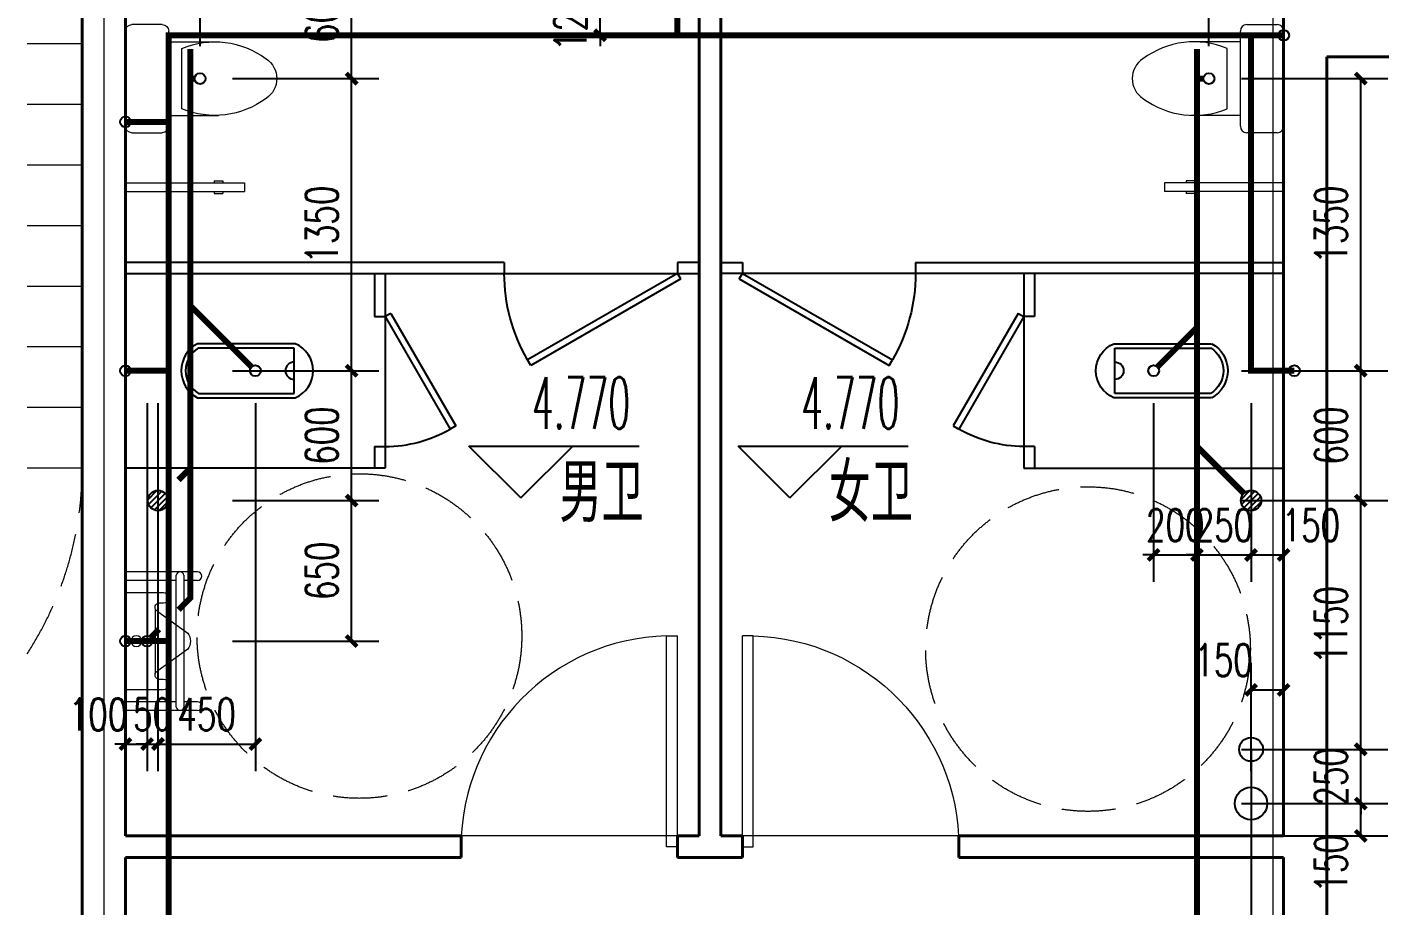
# Model space of a CAD drawing. Extents: x 1031190 to 1725648, y 733081 to 1571294.
# Drawn here: x 1284304 to 1290594, y 777862 to 781923 of the extents above; entities that cross this region are included whole.
import ezdxf

# ---------------------------------------------------------------- set-up
doc = ezdxf.new("R2010")
doc.units = 0
doc.header["$LTSCALE"] = 1000
doc.header["$MEASUREMENT"] = 0
for name, pattern in [('__DASH', [0.35, 0.25, -0.1]), ('ACAD_ISO10W100', [18.5, 12, -3, 0.5, -3]), ('DOTE', [2.42, 2, -0.2, 0.02, -0.2])]:
    doc.linetypes.add(name, pattern=pattern)
for name, color, linetype in [('DIM_ELEV', 3, 'Continuous'), ('DIM_不分区喷淋', 3, 'Continuous'), ('DIM_废水', 3, 'Continuous'), ('EQUIP_地漏', 7, 'Continuous'), ('EQUIP_污水', 7, 'Continuous'), ('PIPE-不分区给水', 3, 'J'), ('PIPE-污水', 2, 'W'), ('PUB_TEXT', 4, 'Continuous'), ('TWT_DIM', 3, 'Continuous'), ('VPIPE-不分区喷淋', 6, 'ZP'), ('VPIPE-不分区给水', 3, 'J'), ('VPIPE-废水', 31, 'F'), ('洁具', 200, 'Continuous')]:
    doc.layers.add(name, color=color, linetype=linetype)
for name, color, linetype, lineweight in [('DOTE', 19, 'DOTE', 9), ('LVTRY', 1, 'Continuous', 13), ('STAIR', 2, 'Continuous', 18), ('WALL', 9, 'Continuous', 40), ('WINDOW', 8, 'Continuous', 15)]:
    doc.layers.add(name, color=color, linetype=linetype, lineweight=lineweight)
doc.styles.add('_TCH_DIM', font='SIMPLEX.shx', dxfattribs={"width": 0.6, "oblique": 10, "bigfont": 'hztxt.shx'})
doc.styles.add('_TCH_DIM_T3', font='SIMPLEX', dxfattribs={"width": 0.705882, "bigfont": 'GBCBIG'})
doc.styles.add('DIM_FONT', font='SIMPLEX.shx', dxfattribs={"width": 0.56})
doc.styles.get("Standard").update_dxf_attribs({"font": 'gbenor.shx', "bigfont": 'gbcbig.shx'})
doc.linetypes.add('F', pattern='A,3,-0.2,["F",Standard,S=0.25,R=0,X=-0.1,Y=-0.115],-0.2', length=3.4)
doc.linetypes.add('J', pattern='A,3,-0.2,["J",Standard,S=0.25,R=0,X=-0.1,Y=-0.115],-0.2', length=3.4)
doc.linetypes.add('W', pattern='A,3,-0.2,["W",Standard,S=0.25,R=0,X=-0.1,Y=-0.115],-0.2', length=3.4)
doc.linetypes.add('ZP', pattern='A,3,-0.2,["ZP",Standard,S=0.25,R=0,X=-0.1,Y=-0.115],-0.35', length=3.55)
doc.dimstyles.new('_TWT_ARCH&&50', dxfattribs={"dimtxt": 148.75, "dimasz": 50, "dimexe": 125, "dimexo": 150, "dimgap": 63.125, "dimtad": 1, "dimdec": 0, "dimzin": 0, "dimdsep": 46, "dimtxsty": '_TCH_DIM_T3', "dimblk": 'ARCHTICK', "dimcen": 0.09, "dimclrt": 7, "dimazin": 2, "dimtfac": 1, "dimtdec": 0, "dimtix": 1, "dimtmove": 2, "dimatfit": 3, "dimfxl": 0, "dimtolj": 1, "dimtzin": 0, "dimarcsym": 0})

# ---------------------------------------------------------------- blocks, each defined once
blk = doc.blocks.new('A$C752800CC')
at = {"layer": 'LVTRY', "color": 0}
for p, q in [((380, 0.5), (820, 0.5)), ((1081.7, 0.5), (1081.7, -549.5)), ((1121.7, 0.5), (1121.7, -549.5)), ((350, -169.5), (350, -29.5)), ((850, -29.5), (850, -169.5)), ((0, -99.5), (95, -99.5)), ((95, -99.5), (95, -839.5)), ((0, -139.5), (55, -139.5)), ((55, -139.5), (55, -799.5)), ((820, -199.5), (380, -199.5)), ((430.3, -199.9), (430.3, -429.9)), ((769.7, -199.9), (769.7, -429.9)), ((739.7, -259.9), (460.3, -259.9)), ((0, -377), (55, -377)), ((95, -377), (150, -377)), ((150, -377), (150, -562)), ((1071.7, -409.5), (1081.7, -409.5)), ((1071.7, -409.5), (1071.7, -449.5)), ((1121.7, -409.5), (1131.7, -409.5)), ((1131.7, -409.5), (1131.7, -449.5)), ((1071.7, -449.5), (1081.7, -449.5)), ((1121.7, -449.5), (1131.7, -449.5)), ((0, -562), (55, -562)), ((95, -562), (150, -562)), ((1081.7, -549.5), (1121.7, -549.5)), ((0, -799.5), (55, -799.5)), ((0, -839.5), (95, -839.5))]:
    blk.add_line(p, q, dxfattribs=at)
for centre, radius, start, end in [((380, -29.5), 30, 90, 180), ((820, -29.5), 30, 0, 90), ((380, -169.5), 30, 180, 270), ((820, -169.5), 30, 270, 0), ((827.4, -412.3), 397.5, 157.45048, 216.63815), ((372.6, -412.3), 397.5, 323.36186, 22.54953), ((600, -589.1), 109.8, 213.45086, 326.54914)]:
    blk.add_arc(centre, radius, start, end, dxfattribs=at)
at = {"layer": 'LVTRY', "color": 0, "style": 'DIM_FONT', "text_generation_flag": 4, "width": 0.8, "flags": 9}
for tag in ['XSIZE', 'YSIZE']:
    blk.add_attdef(tag, (600, 0), '', height=0.5, rotation=180, dxfattribs=at)
blk = doc.blocks.new('BFBFGBVDVD')
at = {"layer": '洁具', "color": 0}
for p, q in [((1180497.1, 1092193.6), (1180597.1, 1092193.6)), ((1180597.1, 1092193.6), (1180597.1, 1092143.6)), ((1181397.1, 1092193.6), (1181397.1, 1092143.6)), ((1181397.1, 1092193.6), (1183147.1, 1092193.6)), ((1183147.1, 1092143.6), (1180497.1, 1092143.6)), ((1180582.1, 1092117.6), (1180597.1, 1092143.6)), ((1180582.1, 1092117.6), (1181274.9, 1091717.6)), ((1180597.1, 1092143.6), (1181289.9, 1091743.6)), ((1181274.9, 1091717.6), (1181289.9, 1091743.6))]:
    blk.add_line(p, q, dxfattribs=at)
blk.add_arc((1180597.1, 1092143.6), 800, 330, 0, dxfattribs=at)
at = {"color": 8, "ltscale": 0.5, "rotation": 270}
blk.add_blockref('A$C752800CC', (1183147.1, 1093643.6), dxfattribs=at)
blk = doc.blocks.new('cssd')
at = {"layer": '洁具', "color": 0}
for p, q in [((8184438.1, -430267.8), (8184957.7, -429967.8)), ((8184453.1, -430293.8), (8184972.7, -429993.8)), ((8184957.7, -429967.8), (8184972.7, -429993.8)), ((8184253.1, -431493.8), (8184253.1, -430293.8)), ((8184253.1, -430293.8), (8185153.1, -430293.8)), ((8184438.1, -430267.8), (8184453.1, -430293.8)), ((8184453.1, -430343.8), (8184453.1, -430293.8)), ((8185053.1, -430343.8), (8185053.1, -430293.8)), ((8185153.1, -430293.8), (8185153.1, -431493.8)), ((8184253.1, -430343.8), (8184453.1, -430343.8)), ((8185053.1, -430343.8), (8185153.1, -430343.8)), ((8184578.1, -430710.4), (8184578.1, -431161.7)), ((8184808.1, -430714.7), (8184598.1, -430714.7)), ((8184598.1, -430714.7), (8184598.1, -431156.4)), ((8184808.1, -431156.4), (8184808.1, -430714.7)), ((8184828.1, -431161.7), (8184828.1, -430710.4)), ((8184253.1, -431493.8), (8185153.1, -431493.8))]:
    blk.add_line(p, q, dxfattribs=at)
for centre, radius, start, end in [((8184453.1, -430293.8), 600, 0, 30), ((8184703.1, -430761.8), 135.2, 22.35514, 157.64486), ((8184703.1, -430714.7), 40, 180, 0), ((8184703.1, -431093.8), 142.3, 208.51046, 331.48954), ((8184703.1, -431093.8), 122.3, 210.80777, 329.19223)]:
    blk.add_arc(centre, radius, start, end, dxfattribs=at)
blk = doc.blocks.new('FGFGFNBFNB')
at = {"layer": '洁具', "color": 0}
for p, q in [((1179497.1, 1092193.6), (1177797.1, 1092193.6)), ((1179497.1, 1092193.6), (1179497.1, 1092143.6)), ((1180297.1, 1092193.6), (1180297.1, 1092143.6)), ((1180397.1, 1092193.6), (1180297.1, 1092193.6)), ((1177797.1, 1092143.6), (1180397.1, 1092143.6)), ((1180297.1, 1092143.6), (1179604.2, 1091743.6)), ((1180312.1, 1092117.6), (1179619.2, 1091717.6)), ((1180312.1, 1092117.6), (1180297.1, 1092143.6)), ((1179619.2, 1091717.6), (1179604.2, 1091743.6))]:
    blk.add_line(p, q, dxfattribs=at)
blk.add_arc((1180297.1, 1092143.6), 800, 180, 210, dxfattribs=at)
at = {"color": 8, "ltscale": 0.5, "xscale": -1, "rotation": 90}
blk.add_blockref('A$C752800CC', (1177797.1, 1093643.6), dxfattribs=at)
blk = doc.blocks.new('小便斗_01')
at = {"color": 0}
for p, q in [((175, 225), (0, 225)), ((0, 225), (0, -225)), ((137.5, -150), (137.5, 150)), ((150, 175), (175, 175)), ((287.5, 37.5), (150, 137.5)), ((150, -137.5), (287.5, -37.5)), ((175, -175), (150, -175)), ((0, -225), (175, -225))]:
    blk.add_line(p, q, dxfattribs=at)
blk.add_circle((50, 0), 25, dxfattribs=at)
for centre, radius, start, end in [((175, 200), 25, 270, 90), ((156.25, 156.25), 19.76, 108.434949, 251.565051), ((237.5, 0), 62.5, 323.130102, 36.869898), ((156.25, -156.25), 19.76, 108.434949, 251.565051), ((175, -200), 25, 270, 90)]:
    blk.add_arc(centre, radius, start, end, dxfattribs=at)
blk = doc.blocks.new('A$C58953B22')
at = {"layer": 'LVTRY', "color": 0}
for p, q in [((-332, 320, 0), (0, 320)), ((-332, 280, 0), (-269.4, 280, 0)), ((-269.4, -305, 0), (-269.4, 305.1, 0)), ((-234.4, 305, 0), (-234.4, -305, 0)), ((-234.4, 280, 0), (0, 280)), ((-332, -280, 0), (-269.4, -280, 0)), ((-234.4, -280, 0), (0, -280)), ((-332, -320, 0), (0, -320))]:
    blk.add_line(p, q, dxfattribs=at)
for centre, radius, start, end in [((-332, 300, 0), 20, 89.99937, 269.99937), ((-251.9, 302.3, 0), 17.7, 8.79741, 171.20259), ((-332, -300, 0), 20, 89.99937, 269.99937), ((-251.9, -302.3, 0), 17.7, 188.79741, 351.20259)]:
    blk.add_arc(centre, radius, start, end, dxfattribs=at)
at = {"layer": 'LVTRY', "color": 8, "xscale": -1}
blk.add_blockref('小便斗_01', (0, 0), dxfattribs=at)
blk = doc.blocks.new('$DorLib2D$00000001')
for p, q in [((0.45, 0.975), (0.5, 0.975)), ((0.45, 0), (0.45, 0.975)), ((0.5, 0), (0.5, 0.975)), ((0.5, 0), (0.45, 0))]:
    blk.add_line(p, q)
at = {"lineweight": 13}
blk.add_arc((0.475, 0), 0.975, 91.46928, 180, dxfattribs=at)
blk = doc.blocks.new('_ArchTick')
at = {"color": 0, "linetype": 'ByBlock', "const_width": 0.4}
blk.add_lwpolyline([(-0.5, -0.5), (0.5, 0.5)], dxfattribs=at)
blk = doc.blocks.new('*D534')
at = {"layer": 'Defpoints', "color": 0}
for p in [(1286950.5, 782010), (1287307.3, 782010), (1287307.3, 781885)]:
    blk.add_point(p, dxfattribs=at)
at = {"layer": 'TWT_DIM', "color": 0, "lineweight": -2}
for p, q in [((1287157.3, 782010), (1286825.5, 782010)), ((1286950.5, 782010), (1286950.5, 782060)), ((1286950.5, 781885), (1286950.5, 782010)), ((1287157.3, 781885), (1286825.5, 781885)), ((1286950.5, 781885), (1286950.5, 781835))]:
    blk.add_line(p, q, dxfattribs=at)
at = {"layer": 'TWT_DIM', "color": 0, "lineweight": -2, "xscale": 50, "yscale": 50, "zscale": 50}
for p, rotation in [((1286950.5, 782010), 270), ((1286950.5, 781885), 90)]:
    blk.add_blockref('_ArchTick', p, dxfattribs=dict(at, rotation=rotation))
at = {"layer": 'TWT_DIM', "color": 7, "insert": (1286813, 781947.5), "char_height": 148.75, "attachment_point": 5, "rotation": 90, "style": '_TCH_DIM_T3'}
blk.add_mtext('\\A1;125', dxfattribs=at)
blk = doc.blocks.new('*D543')
at = {"layer": 'Defpoints', "color": 0}
for p in [(1290107.7, 782005.7), (1289763.2, 781685), (1290107.7, 781685)]:
    blk.add_point(p, dxfattribs=at)
at = {"layer": 'TWT_DIM', "color": 0, "lineweight": -2}
for p, q in [((1289763.2, 781835), (1289763.2, 782130.7)), ((1290107.7, 781835), (1290107.7, 782130.7)), ((1289763.2, 782005.7), (1289713.2, 782005.7)), ((1289763.2, 782005.7), (1290107.7, 782005.7)), ((1290107.7, 782005.7), (1290157.7, 782005.7))]:
    blk.add_line(p, q, dxfattribs=at)
at = {"layer": 'TWT_DIM', "color": 0, "lineweight": -2, "xscale": 50, "yscale": 50, "zscale": 50}
blk.add_blockref('_ArchTick', (1289763.2, 782005.7), dxfattribs=at)
at = {"layer": 'TWT_DIM', "color": 0, "lineweight": -2, "xscale": 50, "yscale": 50, "zscale": 50, "rotation": 180}
blk.add_blockref('_ArchTick', (1290107.7, 782005.7), dxfattribs=at)
at = {"layer": 'TWT_DIM', "color": 7, "insert": (1289935.5, 782143.2), "char_height": 148.75, "attachment_point": 5, "style": '_TCH_DIM_T3'}
blk.add_mtext('\\A1;345', dxfattribs=at)
blk = doc.blocks.new('*D544')
at = {"layer": 'Defpoints', "color": 0}
for p in [(1290107.7, 778860), (1289957.7, 778335), (1290107.7, 778335)]:
    blk.add_point(p, dxfattribs=at)
at = {"layer": 'TWT_DIM', "color": 0, "lineweight": -2}
for p, q in [((1289957.7, 778485), (1289957.7, 778985)), ((1290107.7, 778485), (1290107.7, 778985)), ((1289957.7, 778860), (1290107.7, 778860))]:
    blk.add_line(p, q, dxfattribs=at)
at = {"layer": 'TWT_DIM', "color": 0, "lineweight": -2, "xscale": 50, "yscale": 50, "zscale": 50, "rotation": 180}
blk.add_blockref('_ArchTick', (1289957.7, 778860), dxfattribs=at)
at = {"layer": 'TWT_DIM', "color": 0, "lineweight": -2, "xscale": 50, "yscale": 50, "zscale": 50}
blk.add_blockref('_ArchTick', (1290107.7, 778860), dxfattribs=at)
at = {"layer": 'TWT_DIM', "color": 7, "insert": (1289831.1, 778997.5), "char_height": 148.75, "attachment_point": 5, "style": '_TCH_DIM_T3'}
blk.add_mtext('\\A1;150', dxfattribs=at)
blk = doc.blocks.new('*D545')
at = {"layer": 'Defpoints', "color": 0}
for p in [(1289507.7, 780335), (1289707.7, 780335), (1289707.7, 779483.7)]:
    blk.add_point(p, dxfattribs=at)
at = {"layer": 'TWT_DIM', "color": 0, "lineweight": -2}
for p, q in [((1289507.7, 780185), (1289507.7, 779358.7)), ((1289707.7, 780185), (1289707.7, 779358.7)), ((1289507.7, 779483.7), (1289457.7, 779483.7)), ((1289507.7, 779483.7), (1289707.7, 779483.7)), ((1289707.7, 779483.7), (1289757.7, 779483.7))]:
    blk.add_line(p, q, dxfattribs=at)
at = {"layer": 'TWT_DIM', "color": 0, "lineweight": -2, "xscale": 50, "yscale": 50, "zscale": 50}
blk.add_blockref('_ArchTick', (1289507.7, 779483.7), dxfattribs=at)
at = {"layer": 'TWT_DIM', "color": 0, "lineweight": -2, "xscale": 50, "yscale": 50, "zscale": 50, "rotation": 180}
blk.add_blockref('_ArchTick', (1289707.7, 779483.7), dxfattribs=at)
at = {"layer": 'TWT_DIM', "color": 7, "insert": (1289607.7, 779621.2), "char_height": 148.75, "attachment_point": 5, "style": '_TCH_DIM_T3'}
blk.add_mtext('\\A1;200', dxfattribs=at)
blk = doc.blocks.new('*D546')
at = {"layer": 'Defpoints', "color": 0}
for p in [(1289707.7, 780335), (1289957.7, 780335), (1289957.7, 779483.7)]:
    blk.add_point(p, dxfattribs=at)
at = {"layer": 'TWT_DIM', "color": 0, "lineweight": -2}
for p, q in [((1289707.7, 780185), (1289707.7, 779358.7)), ((1289957.7, 780185), (1289957.7, 779358.7)), ((1289707.7, 779483.7), (1289657.7, 779483.7)), ((1289707.7, 779483.7), (1289957.7, 779483.7)), ((1289957.7, 779483.7), (1290007.7, 779483.7))]:
    blk.add_line(p, q, dxfattribs=at)
at = {"layer": 'TWT_DIM', "color": 0, "lineweight": -2, "xscale": 50, "yscale": 50, "zscale": 50}
blk.add_blockref('_ArchTick', (1289707.7, 779483.7), dxfattribs=at)
at = {"layer": 'TWT_DIM', "color": 0, "lineweight": -2, "xscale": 50, "yscale": 50, "zscale": 50, "rotation": 180}
blk.add_blockref('_ArchTick', (1289957.7, 779483.7), dxfattribs=at)
at = {"layer": 'TWT_DIM', "color": 7, "insert": (1289832.7, 779621.2), "char_height": 148.75, "attachment_point": 5, "style": '_TCH_DIM_T3'}
blk.add_mtext('\\A1;250', dxfattribs=at)
blk = doc.blocks.new('*D547')
at = {"layer": 'Defpoints', "color": 0}
for p in [(1289957.7, 780335), (1290107.7, 780335), (1290107.7, 779483.7)]:
    blk.add_point(p, dxfattribs=at)
at = {"layer": 'TWT_DIM', "color": 0, "lineweight": -2}
for p, q in [((1289957.7, 780185), (1289957.7, 779358.7)), ((1290107.7, 780185), (1290107.7, 779358.7)), ((1289957.7, 779483.7), (1290107.7, 779483.7))]:
    blk.add_line(p, q, dxfattribs=at)
at = {"layer": 'TWT_DIM', "color": 0, "lineweight": -2, "xscale": 50, "yscale": 50, "zscale": 50, "rotation": 180}
blk.add_blockref('_ArchTick', (1289957.7, 779483.7), dxfattribs=at)
at = {"layer": 'TWT_DIM', "color": 0, "lineweight": -2, "xscale": 50, "yscale": 50, "zscale": 50}
blk.add_blockref('_ArchTick', (1290107.7, 779483.7), dxfattribs=at)
at = {"layer": 'TWT_DIM', "color": 7, "insert": (1290234.3, 779621.2), "char_height": 148.75, "attachment_point": 5, "style": '_TCH_DIM_T3'}
blk.add_mtext('\\A1;150', dxfattribs=at)
blk = doc.blocks.new('*D548')
at = {"layer": 'Defpoints', "color": 0}
for p in [(1289763.2, 781685), (1290464.4, 781685), (1289763.2, 780335)]:
    blk.add_point(p, dxfattribs=at)
at = {"layer": 'TWT_DIM', "color": 0, "lineweight": -2}
for p, q in [((1289913.2, 781685), (1290589.4, 781685)), ((1290464.4, 780335), (1290464.4, 781685)), ((1289913.2, 780335), (1290589.4, 780335))]:
    blk.add_line(p, q, dxfattribs=at)
at = {"layer": 'TWT_DIM', "color": 0, "lineweight": -2, "xscale": 50, "yscale": 50, "zscale": 50}
for p, rotation in [((1290464.4, 781685), 90), ((1290464.4, 780335), 270)]:
    blk.add_blockref('_ArchTick', p, dxfattribs=dict(at, rotation=rotation))
at = {"layer": 'TWT_DIM', "color": 7, "insert": (1290326.9, 781010), "char_height": 148.75, "attachment_point": 5, "rotation": 90, "style": '_TCH_DIM_T3'}
blk.add_mtext('\\A1;1350', dxfattribs=at)
blk = doc.blocks.new('*D549')
at = {"layer": 'Defpoints', "color": 0}
for p in [(1289763.2, 780335), (1290464.4, 780335), (1289763.2, 779735)]:
    blk.add_point(p, dxfattribs=at)
at = {"layer": 'TWT_DIM', "color": 0, "lineweight": -2}
for p, q in [((1289913.2, 780335), (1290589.4, 780335)), ((1290464.4, 779735), (1290464.4, 780335)), ((1289913.2, 779735), (1290589.4, 779735))]:
    blk.add_line(p, q, dxfattribs=at)
at = {"layer": 'TWT_DIM', "color": 0, "lineweight": -2, "xscale": 50, "yscale": 50, "zscale": 50}
for p, rotation in [((1290464.4, 780335), 90), ((1290464.4, 779735), 270)]:
    blk.add_blockref('_ArchTick', p, dxfattribs=dict(at, rotation=rotation))
at = {"layer": 'TWT_DIM', "color": 7, "insert": (1290326.9, 780035), "char_height": 148.75, "attachment_point": 5, "rotation": 90, "style": '_TCH_DIM_T3'}
blk.add_mtext('\\A1;600', dxfattribs=at)
blk = doc.blocks.new('*D550')
at = {"layer": 'Defpoints', "color": 0}
for p in [(1289763.2, 779735), (1290464.4, 779735), (1289763.2, 778585)]:
    blk.add_point(p, dxfattribs=at)
at = {"layer": 'TWT_DIM', "color": 0, "lineweight": -2}
for p, q in [((1289913.2, 779735), (1290589.4, 779735)), ((1290464.4, 778585), (1290464.4, 779735)), ((1289913.2, 778585), (1290589.4, 778585))]:
    blk.add_line(p, q, dxfattribs=at)
at = {"layer": 'TWT_DIM', "color": 0, "lineweight": -2, "xscale": 50, "yscale": 50, "zscale": 50}
for p, rotation in [((1290464.4, 779735), 90), ((1290464.4, 778585), 270)]:
    blk.add_blockref('_ArchTick', p, dxfattribs=dict(at, rotation=rotation))
at = {"layer": 'TWT_DIM', "color": 7, "insert": (1290326.9, 779160), "char_height": 148.75, "attachment_point": 5, "rotation": 90, "style": '_TCH_DIM_T3'}
blk.add_mtext('\\A1;1150', dxfattribs=at)
blk = doc.blocks.new('*D551')
at = {"layer": 'Defpoints', "color": 0}
for p in [(1289763.2, 778585), (1290464.4, 778585), (1289763.2, 778335)]:
    blk.add_point(p, dxfattribs=at)
at = {"layer": 'TWT_DIM', "color": 0, "lineweight": -2}
for p, q in [((1290464.4, 778585), (1290464.4, 778635)), ((1289913.2, 778585), (1290589.4, 778585)), ((1290464.4, 778335), (1290464.4, 778585)), ((1289913.2, 778335), (1290589.4, 778335)), ((1290464.4, 778335), (1290464.4, 778285))]:
    blk.add_line(p, q, dxfattribs=at)
at = {"layer": 'TWT_DIM', "color": 0, "lineweight": -2, "xscale": 50, "yscale": 50, "zscale": 50}
for p, rotation in [((1290464.4, 778585), 270), ((1290464.4, 778335), 90)]:
    blk.add_blockref('_ArchTick', p, dxfattribs=dict(at, rotation=rotation))
at = {"layer": 'TWT_DIM', "color": 7, "insert": (1290326.9, 778460), "char_height": 148.75, "attachment_point": 5, "rotation": 90, "style": '_TCH_DIM_T3'}
blk.add_mtext('\\A1;250', dxfattribs=at)
blk = doc.blocks.new('*D552')
at = {"layer": 'Defpoints', "color": 0}
for p in [(1289763.2, 778335), (1290464.4, 778335), (1289763.2, 778185)]:
    blk.add_point(p, dxfattribs=at)
at = {"layer": 'TWT_DIM', "color": 0, "lineweight": -2}
for p, q in [((1289913.2, 778335), (1290589.4, 778335)), ((1290464.4, 778185), (1290464.4, 778335)), ((1289913.2, 778185), (1290589.4, 778185))]:
    blk.add_line(p, q, dxfattribs=at)
at = {"layer": 'TWT_DIM', "color": 0, "lineweight": -2, "xscale": 50, "yscale": 50, "zscale": 50}
for p, rotation in [((1290464.4, 778335), 90), ((1290464.4, 778185), 270)]:
    blk.add_blockref('_ArchTick', p, dxfattribs=dict(at, rotation=rotation))
at = {"layer": 'TWT_DIM', "color": 7, "insert": (1290326.9, 778058.4), "char_height": 148.75, "attachment_point": 5, "rotation": 90, "style": '_TCH_DIM_T3'}
blk.add_mtext('\\A1;150', dxfattribs=at)
blk = doc.blocks.new('*D553')
at = {"layer": 'Defpoints', "color": 0}
for p in [(1285102.2, 782285), (1285802.3, 782285), (1285102.2, 781685)]:
    blk.add_point(p, dxfattribs=at)
at = {"layer": 'TWT_DIM', "color": 0, "lineweight": -2}
for p, q in [((1285252.2, 782285), (1285927.3, 782285)), ((1285802.3, 781685), (1285802.3, 782285)), ((1285252.2, 781685), (1285927.3, 781685))]:
    blk.add_line(p, q, dxfattribs=at)
at = {"layer": 'TWT_DIM', "color": 0, "lineweight": -2, "xscale": 50, "yscale": 50, "zscale": 50}
for p, rotation in [((1285802.3, 782285), 90), ((1285802.3, 781685), 270)]:
    blk.add_blockref('_ArchTick', p, dxfattribs=dict(at, rotation=rotation))
at = {"layer": 'TWT_DIM', "color": 7, "insert": (1285664.8, 781985), "char_height": 148.75, "attachment_point": 5, "rotation": 90, "style": '_TCH_DIM_T3'}
blk.add_mtext('\\A1;600', dxfattribs=at)
blk = doc.blocks.new('*D554')
at = {"layer": 'Defpoints', "color": 0}
for p in [(1285102.2, 781685), (1285802.3, 781685), (1285102.2, 780335)]:
    blk.add_point(p, dxfattribs=at)
at = {"layer": 'TWT_DIM', "color": 0, "lineweight": -2}
for p, q in [((1285252.2, 781685), (1285927.3, 781685)), ((1285802.3, 780335), (1285802.3, 781685)), ((1285252.2, 780335), (1285927.3, 780335))]:
    blk.add_line(p, q, dxfattribs=at)
at = {"layer": 'TWT_DIM', "color": 0, "lineweight": -2, "xscale": 50, "yscale": 50, "zscale": 50}
for p, rotation in [((1285802.3, 781685), 90), ((1285802.3, 780335), 270)]:
    blk.add_blockref('_ArchTick', p, dxfattribs=dict(at, rotation=rotation))
at = {"layer": 'TWT_DIM', "color": 7, "insert": (1285664.8, 781010), "char_height": 148.75, "attachment_point": 5, "rotation": 90, "style": '_TCH_DIM_T3'}
blk.add_mtext('\\A1;1350', dxfattribs=at)
blk = doc.blocks.new('*D555')
at = {"layer": 'Defpoints', "color": 0}
for p in [(1285102.2, 780335), (1285802.3, 780335), (1285102.2, 779735)]:
    blk.add_point(p, dxfattribs=at)
at = {"layer": 'TWT_DIM', "color": 0, "lineweight": -2}
for p, q in [((1285252.2, 780335), (1285927.3, 780335)), ((1285802.3, 779735), (1285802.3, 780335)), ((1285252.2, 779735), (1285927.3, 779735))]:
    blk.add_line(p, q, dxfattribs=at)
at = {"layer": 'TWT_DIM', "color": 0, "lineweight": -2, "xscale": 50, "yscale": 50, "zscale": 50}
for p, rotation in [((1285802.3, 780335), 90), ((1285802.3, 779735), 270)]:
    blk.add_blockref('_ArchTick', p, dxfattribs=dict(at, rotation=rotation))
at = {"layer": 'TWT_DIM', "color": 7, "insert": (1285664.8, 780035), "char_height": 148.75, "attachment_point": 5, "rotation": 90, "style": '_TCH_DIM_T3'}
blk.add_mtext('\\A1;600', dxfattribs=at)
blk = doc.blocks.new('*D556')
at = {"layer": 'Defpoints', "color": 0}
for p in [(1285102.2, 779735), (1285802.3, 779735), (1285102.2, 779085.3)]:
    blk.add_point(p, dxfattribs=at)
at = {"layer": 'TWT_DIM', "color": 0, "lineweight": -2}
for p, q in [((1285252.2, 779735), (1285927.3, 779735)), ((1285802.3, 779085.3), (1285802.3, 779735)), ((1285252.2, 779085.3), (1285927.3, 779085.3))]:
    blk.add_line(p, q, dxfattribs=at)
at = {"layer": 'TWT_DIM', "color": 0, "lineweight": -2, "xscale": 50, "yscale": 50, "zscale": 50}
for p, rotation in [((1285802.3, 779735), 90), ((1285802.3, 779085.3), 270)]:
    blk.add_blockref('_ArchTick', p, dxfattribs=dict(at, rotation=rotation))
at = {"layer": 'TWT_DIM', "color": 7, "insert": (1285664.8, 779410.1), "char_height": 148.75, "attachment_point": 5, "rotation": 90, "style": '_TCH_DIM_T3'}
blk.add_mtext('\\A1;650', dxfattribs=at)
blk = doc.blocks.new('*D557')
at = {"layer": 'Defpoints', "color": 0}
for p in [(1284907.7, 780335), (1285357.7, 780335), (1285357.7, 778609.7)]:
    blk.add_point(p, dxfattribs=at)
at = {"layer": 'TWT_DIM', "color": 0, "lineweight": -2}
for p, q in [((1284907.7, 780185), (1284907.7, 778484.7)), ((1285357.7, 780185), (1285357.7, 778484.7)), ((1284907.7, 778609.7), (1285357.7, 778609.7))]:
    blk.add_line(p, q, dxfattribs=at)
at = {"layer": 'TWT_DIM', "color": 0, "lineweight": -2, "xscale": 50, "yscale": 50, "zscale": 50, "rotation": 180}
blk.add_blockref('_ArchTick', (1284907.7, 778609.7), dxfattribs=at)
at = {"layer": 'TWT_DIM', "color": 0, "lineweight": -2, "xscale": 50, "yscale": 50, "zscale": 50}
blk.add_blockref('_ArchTick', (1285357.7, 778609.7), dxfattribs=at)
at = {"layer": 'TWT_DIM', "color": 7, "insert": (1285132.7, 778747.2), "char_height": 148.75, "attachment_point": 5, "style": '_TCH_DIM_T3'}
blk.add_mtext('\\A1;450', dxfattribs=at)
blk = doc.blocks.new('*D558')
at = {"layer": 'Defpoints', "color": 0}
for p in [(1284857.7, 780335), (1284907.7, 780335), (1284907.7, 778609.7)]:
    blk.add_point(p, dxfattribs=at)
at = {"layer": 'TWT_DIM', "color": 0, "lineweight": -2}
for p, q in [((1284857.7, 780185), (1284857.7, 778484.7)), ((1284907.7, 780185), (1284907.7, 778484.7)), ((1284857.7, 778609.7), (1284807.7, 778609.7)), ((1284857.7, 778609.7), (1284907.7, 778609.7)), ((1284907.7, 778609.7), (1284957.7, 778609.7))]:
    blk.add_line(p, q, dxfattribs=at)
at = {"layer": 'TWT_DIM', "color": 0, "lineweight": -2, "xscale": 50, "yscale": 50, "zscale": 50}
blk.add_blockref('_ArchTick', (1284857.7, 778609.7), dxfattribs=at)
at = {"layer": 'TWT_DIM', "color": 0, "lineweight": -2, "xscale": 50, "yscale": 50, "zscale": 50, "rotation": 180}
blk.add_blockref('_ArchTick', (1284907.7, 778609.7), dxfattribs=at)
at = {"layer": 'TWT_DIM', "color": 7, "insert": (1284882.7, 778747.2), "char_height": 148.75, "attachment_point": 5, "style": '_TCH_DIM_T3'}
blk.add_mtext('\\A1;50', dxfattribs=at)
blk = doc.blocks.new('*D559')
at = {"layer": 'Defpoints', "color": 0}
for p in [(1284757.7, 780335), (1284857.7, 780335), (1284857.7, 778609.7)]:
    blk.add_point(p, dxfattribs=at)
at = {"layer": 'TWT_DIM', "color": 0, "lineweight": -2}
for p, q in [((1284757.7, 780185), (1284757.7, 778484.7)), ((1284857.7, 780185), (1284857.7, 778484.7)), ((1284757.7, 778609.7), (1284707.7, 778609.7)), ((1284757.7, 778609.7), (1284857.7, 778609.7)), ((1284857.7, 778609.7), (1284907.7, 778609.7))]:
    blk.add_line(p, q, dxfattribs=at)
at = {"layer": 'TWT_DIM', "color": 0, "lineweight": -2, "xscale": 50, "yscale": 50, "zscale": 50}
blk.add_blockref('_ArchTick', (1284757.7, 778609.7), dxfattribs=at)
at = {"layer": 'TWT_DIM', "color": 0, "lineweight": -2, "xscale": 50, "yscale": 50, "zscale": 50, "rotation": 180}
blk.add_blockref('_ArchTick', (1284857.7, 778609.7), dxfattribs=at)
at = {"layer": 'TWT_DIM', "color": 7, "insert": (1284631.1, 778746.5), "char_height": 148.75, "attachment_point": 5, "style": '_TCH_DIM_T3'}
blk.add_mtext('\\A1;100', dxfattribs=at)
blk = doc.blocks.new('*D560')
at = {"layer": 'Defpoints', "color": 0}
for p in [(1285102.2, 782089), (1284757.2, 781685), (1285102.2, 781685)]:
    blk.add_point(p, dxfattribs=at)
at = {"layer": 'TWT_DIM', "color": 0, "lineweight": -2}
for p, q in [((1284757.2, 781835), (1284757.2, 782214)), ((1285102.2, 781835), (1285102.2, 782214)), ((1284757.2, 782089), (1284707.2, 782089)), ((1284757.2, 782089), (1285102.2, 782089)), ((1285102.2, 782089), (1285152.2, 782089))]:
    blk.add_line(p, q, dxfattribs=at)
at = {"layer": 'TWT_DIM', "color": 0, "lineweight": -2, "xscale": 50, "yscale": 50, "zscale": 50}
blk.add_blockref('_ArchTick', (1284757.2, 782089), dxfattribs=at)
at = {"layer": 'TWT_DIM', "color": 0, "lineweight": -2, "xscale": 50, "yscale": 50, "zscale": 50, "rotation": 180}
blk.add_blockref('_ArchTick', (1285102.2, 782089), dxfattribs=at)
at = {"layer": 'TWT_DIM', "color": 7, "insert": (1284929.7, 782226.5), "char_height": 148.75, "attachment_point": 5, "style": '_TCH_DIM_T3'}
blk.add_mtext('\\A1;345', dxfattribs=at)
blk = doc.blocks.new('$TwtSys$00000147')
blk.add_circle((0, 0, 0), 25)
blk = doc.blocks.new('$TwtSys$00000141')
for p, q in [((-94, 8), (-10, 92)), ((-94, 8), (-10, 92)), ((-87, -35), (35, 87)), ((-87, -35), (35, 87)), ((-66, -66), (66, 66)), ((-66, -66), (66, 66)), ((-32, -87), (88, 33)), ((-32, -87), (88, 33)), ((11, -92), (92, -11)), ((11, -92), (92, -11))]:
    blk.add_line(p, q)
blk.add_circle((0, 0), 94)
blk.add_circle((0, 0), 94)

msp = doc.modelspace()

# ---------------------------------------------------------------- hatches: boundary and pattern name
at = {"layer": 'PIPE-不分区给水'}
for points in [[(1284957.6, 781885), (1284957.6, 781898.8), (1284943.9, 781898.8)], [(1284957.6, 781885), (1284943.9, 781885), (1284943.9, 781898.8)], [(1289957.8, 780335), (1289957.8, 780321.3), (1289944.1, 780321.3)], [(1289957.8, 780335), (1289944.1, 780335), (1289944.1, 780321.3)]]:
    msp.add_hatch(color=256, dxfattribs=at).paths.add_polyline_path(points)
at = {"layer": 'PIPE-污水'}
for points in [[(1285057.7, 779285.3), (1285071.5, 779285.3), (1285071.5, 779279.6)], [(1285057.7, 779285.3), (1285067.5, 779275.5), (1285071.5, 779279.6)]]:
    msp.add_hatch(color=256, dxfattribs=at).paths.add_polyline_path(points)

# ---------------------------------------------------------------- linework, layer by layer
at = {"layer": 'DIM_ELEV', "color": 8}
for p, q in [((1286583.8, 779747.1), (1286343.8, 779987.1)), ((1286343.8, 779987.1), (1287130.1, 779987.1)), ((1286583.8, 779747.1), (1286823.8, 779987.1)), ((1287827.5, 779747.1), (1287587.5, 779987.1)), ((1287587.5, 779987.1), (1288373.8, 779987.1)), ((1287827.5, 779747.1), (1288067.5, 779987.1))]:
    msp.add_line(p, q, dxfattribs=at)
at = {"layer": 'DIM_不分区喷淋'}
msp.add_line((1289957.7, 778335), (1289957.7, 774869.2), dxfattribs=at)
at = {"layer": 'DIM_废水'}
msp.add_line((1289957.7, 778585), (1289957.7, 775116.5), dxfattribs=at)
at = {"layer": 'DOTE', "linetype": 'ACAD_ISO10W100', "ltscale": 100}
for p, q in [((1284657.7, 783308.2), (1284657.7, 775380.9)), ((1290057.7, 783308.2), (1290057.7, 775380.9))]:
    msp.add_line(p, q, dxfattribs=at)
at = {"layer": 'PIPE-不分区给水', "ltscale": 0.5, "const_width": 27.5}
for points in [[(1287307.3, 782010), (1287307.3, 781885)], [(1287307.3, 781885), (1284957.6, 781885)], [(1284957.6, 781885), (1284957.6, 781485)], [(1289957.8, 781885), (1287307.3, 781885)], [(1290108.2, 781885), (1289957.8, 781885)], [(1289957.8, 781885), (1289957.8, 780335)], [(1284757.7, 781485), (1284957.6, 781485)], [(1284957.6, 781485), (1284957.6, 780335)], [(1284757.7, 780335), (1284957.6, 780335)], [(1284957.6, 780335), (1284957.6, 779085.3)], [(1290157.7, 780335), (1289957.8, 780335)], [(1284757.7, 779085.3), (1284957.6, 779085.3)], [(1284957.6, 779085.3), (1284957.6, 775785)]]:
    msp.add_lwpolyline(points, dxfattribs=at)
at = {"layer": 'PIPE-污水', "ltscale": 0.5, "const_width": 27.5}
for points in [[(1285057.7, 781821.3), (1285057.7, 781685)], [(1289707.7, 781821.3), (1289707.7, 781685)], [(1285077.2, 781685), (1285057.7, 781685)], [(1285057.7, 781685), (1285057.7, 780635)], [(1289738.2, 781685), (1289707.7, 781685)], [(1289707.7, 781685), (1289707.7, 780535)], [(1285340.1, 780352.7), (1285057.7, 780635)], [(1285057.7, 780635), (1285057.7, 779885)], [(1289525.4, 780352.7), (1289707.7, 780535)], [(1289707.7, 780535), (1289707.7, 779985)], [(1289924.5, 779768.3), (1289707.7, 779985)], [(1289707.7, 779985), (1289707.7, 776285.9)], [(1285002.7, 779830), (1285057.7, 779885)], [(1285057.7, 779885), (1285057.7, 779285.3)], [(1285002.7, 779230.2), (1285057.7, 779285.3)], [(1284875.4, 779102.9), (1284912.5, 779140.1)]]:
    msp.add_lwpolyline(points, dxfattribs=at)
at = {"layer": 'STAIR', "color": 8}
for p, q in [((1284557.7, 782685), (1284557.7, 779885)), ((1284557.7, 781845), (1284303.7, 781845)), ((1284557.7, 781565), (1284303.7, 781565)), ((1284557.7, 781285), (1284303.7, 781285)), ((1284557.7, 781005), (1284303.7, 781005)), ((1284557.7, 780725), (1284303.7, 780725)), ((1284557.7, 780445), (1284303.7, 780445)), ((1284557.7, 780165), (1284303.7, 780165)), ((1284557.7, 779885), (1284303.7, 779885))]:
    msp.add_line(p, q, dxfattribs=at)
at = {"layer": 'STAIR', "color": 8, "linetype": '__DASH'}
for centre in [(1285838.4, 779108.8), (1289204.4, 779048.6)]:
    msp.add_circle(centre, 750, dxfattribs=at)
msp.add_arc((1282982.7, 779885), 1575, 327.00223, 0, dxfattribs=at)
at = {"layer": 'VPIPE-不分区喷淋'}
msp.add_circle((1289957.7, 778335), 75, dxfattribs=at)
at = {"layer": 'VPIPE-不分区给水'}
for centre in [(1290108.2, 781885), (1284757.7, 781485), (1284757.7, 780335), (1290157.7, 780335), (1284757.7, 779085.3)]:
    msp.add_circle(centre, 25, dxfattribs=at)
at = {"layer": 'VPIPE-废水'}
msp.add_circle((1289957.7, 778585), 55, dxfattribs=at)
at = {"layer": 'WALL', "color": 8}
for p, q in [((1287407.7, 778185), (1287407.7, 782585)), ((1287507.7, 778185), (1287507.7, 782585)), ((1284557.7, 782385), (1284557.7, 778185)), ((1284757.7, 782285), (1284757.7, 778185)), ((1290107.7, 781885), (1290107.7, 782285)), ((1290107.7, 778185), (1290107.7, 781885)), ((1290307.7, 778185), (1290307.7, 781785)), ((1290307.7, 781785), (1290593.9, 781785)), ((1284557.7, 778185), (1284557.7, 777535)), ((1286307.7, 778185), (1284757.7, 778185)), ((1286307.7, 778085), (1286307.7, 778185)), ((1287407.7, 778185), (1287307.7, 778185)), ((1287307.7, 778185), (1287307.7, 778085)), ((1287607.7, 778185), (1287507.7, 778185)), ((1287607.7, 778085), (1287607.7, 778185)), ((1290107.7, 778185), (1288607.7, 778185)), ((1288607.7, 778185), (1288607.7, 778085)), ((1290307.7, 775485), (1290307.7, 778185)), ((1284757.7, 778085), (1286307.7, 778085)), ((1284757.7, 778085), (1284757.7, 777435)), ((1287307.7, 778085), (1287507.7, 778085)), ((1287507.7, 778085), (1287607.7, 778085)), ((1288607.7, 778085), (1290107.7, 778085)), ((1290107.7, 775685), (1290107.7, 778085))]:
    msp.add_line(p, q, dxfattribs=at)
at = {"layer": 'WINDOW', "color": 8}
for p, q in [((1287307.7, 778185), (1286307.7, 778185)), ((1288607.7, 778185), (1287607.7, 778185))]:
    msp.add_line(p, q, dxfattribs=at)

# ---------------------------------------------------------------- block references
at = {"color": 8, "xscale": -1}
for name in ['BFBFGBVDVD', 'FGFGFNBFNB']:
    msp.add_blockref(name, (2467904.8, -311358.6), dxfattribs=at)
at = {"color": 8, "rotation": 180}
msp.add_blockref('A$C58953B22', (1284757.7, 779085.3), dxfattribs=at)
at = {"layer": 'EQUIP_地漏', "xscale": 0.5, "yscale": 0.5, "zscale": 0.5}
for p in [(1284907.7, 779735), (1289957.7, 779735)]:
    msp.add_blockref('$TwtSys$00000141', p, dxfattribs=at)
at = {"layer": 'EQUIP_污水'}
for p in [(1285102.2, 781685), (1289763.2, 781685), (1285357.7, 780335), (1289507.7, 780335), (1284857.7, 779085.3)]:
    msp.add_blockref('$TwtSys$00000147', p, dxfattribs=at)
at = {"layer": 'WINDOW', "color": 8, "yscale": -1000}
for p, xscale, zscale, rotation in [((1286807.7, 778135), -1000, -1000, 180), ((1288107.7, 778135), 1000, 1000, 180.000000000005)]:
    msp.add_blockref('$DorLib2D$00000001', p, dxfattribs=dict(at, xscale=xscale, zscale=zscale, rotation=rotation))
at = {"layer": '洁具', "color": 8, "linetype": 'Continuous', "rotation": 269.9999999966305}
msp.add_blockref('cssd', (1716251.5, 8965038.1), dxfattribs=at)
at = {"layer": '洁具', "color": 8, "linetype": 'Continuous', "xscale": -1, "rotation": 90.00000000343613}
msp.add_blockref('cssd', (858614, 8965038.1), dxfattribs=at)

# ---------------------------------------------------------------- texts
at = {"layer": 'PUB_TEXT', "color": 8, "style": '_TCH_DIM', "width": 0.494118}
for p in [(1286635.7, 780067.2), (1287879.4, 780067.2)]:
    msp.add_text('4.770', height=238, dxfattribs=at).set_placement(p)
at = {"layer": 'PUB_TEXT', "color": 8}
for s, p in [('女卫', (1288006.6, 779635.4)), ('男卫', (1286762.9, 779635.4))]:
    msp.add_text(s, height=270.07, dxfattribs=at).set_placement(p)

# ---------------------------------------------------------------- dimensions: what is measured, and where the dimension line sits
at = {"layer": 'TWT_DIM'}
for p1, p2, distance, picture, middle in [((1284757.2, 781685), (1285102.2, 781685), 404, '*D560', (1284929.7, 782226.5)), ((1285102.2, 781685), (1285102.2, 782285), -700.1, '*D553', (1285664.8, 781985)), ((1289763.229999, 781685.023254), (1290107.73, 781685.023254), 320.653008, '*D543', (1289935.479999, 782143.176262)), ((1287307.3, 781885), (1287307.3, 782010), 356.8, '*D534', (1286813, 781947.5)), ((1285102.2, 780335), (1285102.2, 781685), -700.1, '*D554', (1285664.8, 781010)), ((1289763.2, 780335), (1289763.2, 781685), -701.2, '*D548', (1290326.9, 781010)), ((1285102.2, 779735), (1285102.2, 780335), -700.1, '*D555', (1285664.8, 780035)), ((1289763.2, 779735), (1289763.2, 780335), -701.2, '*D549', (1290326.9, 780035)), ((1284857.7, 780335), (1284907.7, 780335), -1725.3, '*D558', (1284882.7, 778747.2)), ((1284907.7, 780335), (1285357.7, 780335), -1725.3, '*D557', (1285132.7, 778747.2)), ((1289507.7, 780335), (1289707.7, 780335), -851.3, '*D545', (1289607.7, 779621.2)), ((1289707.7, 780335), (1289957.7, 780335), -851.3, '*D546', (1289832.7, 779621.2)), ((1285102.2, 779085.3), (1285102.2, 779735), -700.1, '*D556', (1285664.8, 779410.1)), ((1289763.2, 778585), (1289763.2, 779735), -701.2, '*D550', (1290326.9, 779160)), ((1289763.2, 778335), (1289763.2, 778585), -701.2, '*D551', (1290326.9, 778460))]:
    dim = msp.add_aligned_dim(p1=p1, p2=p2, distance=distance, dimstyle='_TWT_ARCH&&50', dxfattribs=at)
    dim.commit()
    dim.dimension.update_dxf_attribs({"geometry": picture, "text_midpoint": middle})
for base, p1, p2, angle, picture, middle in [((1284857.7, 778609.7), (1284757.7, 780335), (1284857.7, 780335), 0, '*D559', (1284631.1, 778746.5)), ((1290107.7, 779483.7), (1289957.7, 780335), (1290107.7, 780335), 0, '*D547', (1290234.3, 779621.2)), ((1290107.7, 778860), (1289957.7, 778335), (1290107.7, 778335), 0, '*D544', (1289831.1, 778997.5)), ((1290464.4, 778335), (1289763.2, 778185), (1289763.2, 778335), 90, '*D552', (1290326.9, 778058.4))]:
    dim = msp.add_linear_dim(base=base, p1=p1, p2=p2, angle=angle, dimstyle='_TWT_ARCH&&50', dxfattribs=at)
    dim.commit()
    dim.dimension.update_dxf_attribs({"geometry": picture, "text_midpoint": middle, "dimtype": 129})

doc.saveas('drawing.dxf')
